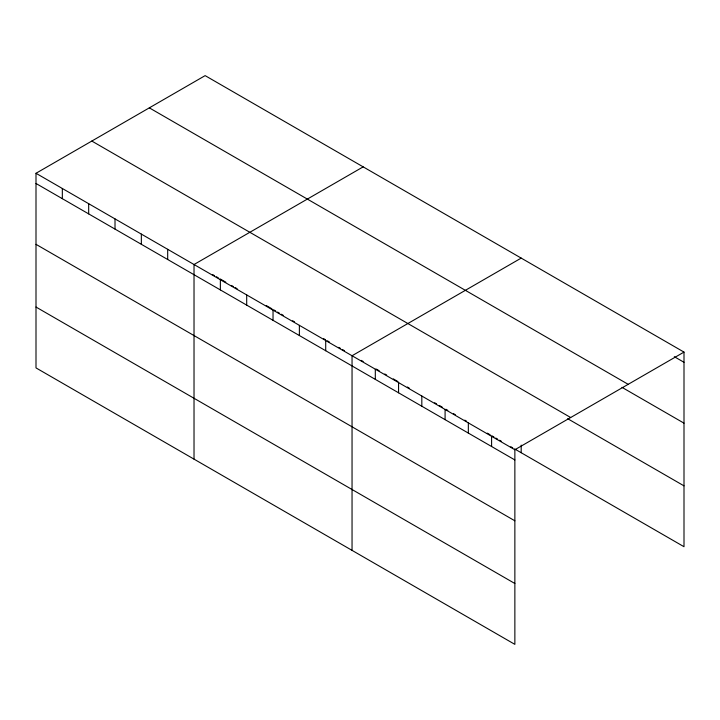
<?xml version="1.0" encoding="UTF-8"?>
<svg xmlns="http://www.w3.org/2000/svg" width="720" height="720" viewBox="0 0 720 720"><rect width="100%" height="100%" fill="white"/><g stroke="black" fill="none" stroke-linecap="round" stroke-linejoin="round"><path stroke-width="1.08" d="M36 173.286L514.863 449.748L514.863 644.373L36 367.902L36 173.286L205.137 75.627L684 352.098L684 546.714L514.602 448.92M363.159 166.869L194.022 264.519L194.022 459.135M521.19 258.102L352.044 355.752L352.044 550.368M514.863 449.748L684 352.098M674.307 356.697L684 362.286M149.319 107.856L628.182 384.327M621.972 387.342L684 423.153M91.818 141.057L570.681 417.528M567.702 418.716L684 485.856M212.661 274.59L214.542 275.679M216.423 276.768L218.304 277.848M220.185 278.937L225.837 282.195M231.48 285.453L233.361 286.542M235.242 287.631L237.123 288.711M266.283 305.55L271.926 308.808M273.807 309.897L275.688 310.977M277.569 312.066L279.45 313.155M281.331 314.235L283.212 315.324M292.617 320.751L294.498 321.84M323.658 338.679L325.539 339.759M327.42 340.848L329.301 341.937M338.706 347.364L340.587 348.453M342.468 349.533L344.349 350.622M361.278 360.396L363.159 361.485M376.335 369.09L379.152 370.719M384.795 373.977L386.676 375.057M393.264 378.864L397.962 381.573M407.376 387.009L409.257 388.098M434.646 402.759L436.536 403.839M439.353 405.468L442.179 407.097M445.941 409.275L447.822 410.355M453.465 413.622L455.346 414.702M464.751 420.138L466.632 421.218M487.323 433.17L490.149 434.799M492.03 435.879L493.911 436.968M495.792 438.057L497.673 439.146M499.554 440.226L501.435 441.315M510.84 446.742L512.721 447.831M36 183.474L514.863 459.945M36 244.332L514.863 520.803M36 307.044L514.863 583.506M521.19 445.113L521.19 452.718M491.598 436.32L491.598 446.517M468.342 422.892L468.342 433.089M445.086 409.464L445.086 419.652M421.821 396.036L421.821 406.224M398.565 382.608L398.565 392.796M375.309 369.18L375.309 379.368M325.71 340.542L325.71 350.739M299.376 325.341L299.376 335.529M273.033 310.131L273.033 320.328M246.699 294.93L246.699 305.118M220.365 279.72L220.365 289.917M167.688 249.309L167.688 259.506M141.345 234.108L141.345 244.296M115.011 218.898L115.011 229.095M88.677 203.697L88.677 213.885M62.334 188.487L62.334 198.684"/></g></svg>
